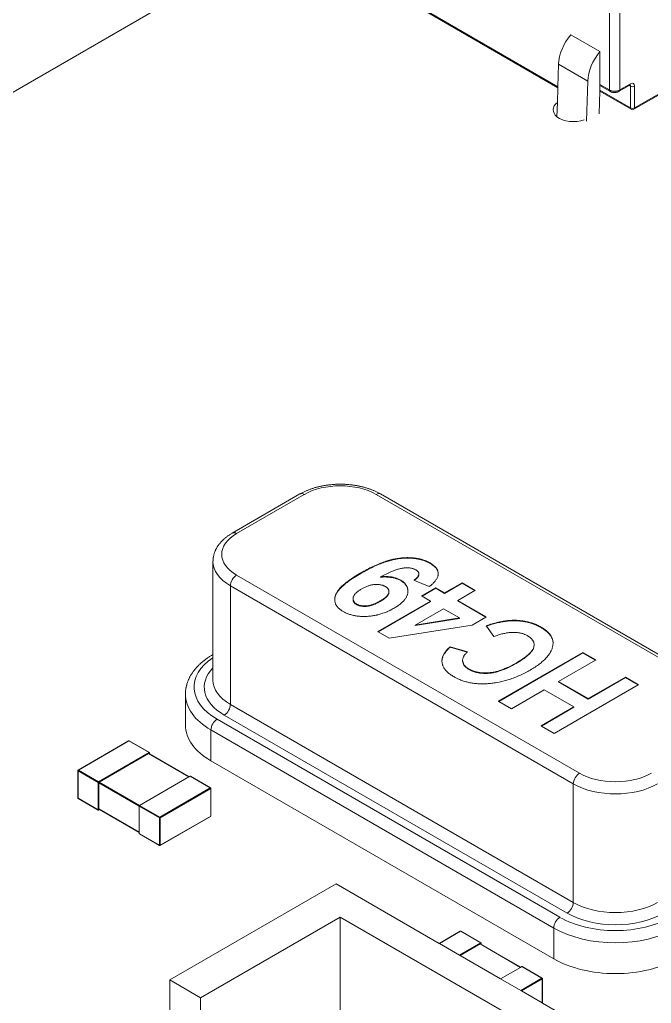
# Model space of a CAD drawing. Header units: millimetres. Extents: x 15 to 415, y 5 to 292.
# Drawn here: x 270.64 to 292.39, y 85.08 to 118.93 of the extents above; entities that cross this region are included whole.
import ezdxf

# ---------------------------------------------------------------- set-up
doc = ezdxf.new("R2010")
doc.units = ezdxf.units.MM
doc.layers.add('Geometries', color=7, linetype='Continuous')

msp = doc.modelspace()

# ---------------------------------------------------------------- linework, layer by layer
at = {"layer": 'Geometries', "linetype": 'Continuous', "lineweight": 15}
for p, q in [((258.29, 109.438), (282.738, 123.553)), ((290.948, 116.508), (290.948, 121.029)), ((291.307, 121.029), (291.307, 116.508)), ((284.272, 119.449), (289.176, 116.618)), ((284.293, 119.403), (289.175, 116.584)), ((290.625, 117.828), (289.619, 118.409)), ((290.625, 117.828), (290.625, 116.694)), ((289.176, 116.618), (289.199, 117.392)), ((289.199, 117.392), (290.205, 116.811)), ((290.164, 115.433), (290.205, 116.811)), ((291.797, 115.843), (293.442, 116.793)), ((291.818, 115.89), (293.463, 116.839)), ((289.16, 116.07), (289.175, 116.584)), ((289.175, 116.584), (289.176, 116.618)), ((290.595, 115.682), (290.619, 116.465)), ((290.619, 116.465), (290.62, 116.499)), ((290.619, 116.465), (291.695, 115.843)), ((290.62, 116.499), (290.624, 116.66)), ((290.62, 116.499), (291.674, 115.89)), ((290.624, 116.66), (290.625, 116.687)), ((290.624, 116.66), (290.969, 116.461)), ((290.625, 116.694), (290.948, 116.508)), ((291.286, 116.461), (291.632, 116.661)), ((291.307, 116.508), (291.674, 116.719)), ((291.632, 116.661), (291.653, 116.673)), ((291.674, 116.637), (291.632, 116.661)), ((291.674, 115.89), (291.674, 116.637)), ((291.818, 116.637), (291.818, 115.89)), ((289.145, 115.586), (289.16, 116.07)), ((280.294, 102.604), (277.961, 101.256)), ((280.444, 102.589), (278.111, 101.242)), ((294.728, 95.771), (282.919, 102.589)), ((294.878, 95.786), (283.069, 102.604)), ((277.298, 100.282), (277.298, 97.077)), ((284.777, 100.212), (284.777, 100.229)), ((282.389, 99.871), (282.389, 99.887)), ((285.057, 99.861), (285.057, 99.852)), ((278.111, 99.813), (289.92, 92.995)), ((283.068, 99.74), (283.068, 99.756)), ((283.762, 99.622), (283.762, 99.638)), ((284.233, 99.63), (284.218, 99.636)), ((284.747, 99.418), (284.233, 99.63)), ((284.389, 99.837), (284.389, 99.853)), ((285.275, 99.2), (285.879, 99.549)), ((285.275, 99.184), (285.879, 99.532)), ((285.879, 99.549), (286.332, 99.287)), ((285.879, 99.532), (285.879, 99.549)), ((285.879, 99.532), (286.318, 99.279)), ((289.708, 92.628), (277.899, 99.445)), ((277.899, 99.445), (277.899, 95.363)), ((283.357, 99.228), (283.357, 99.244)), ((284.011, 99.264), (284.011, 99.258)), ((284.011, 99.258), (284.011, 99.25)), ((284.483, 99.091), (284.973, 99.374)), ((284.497, 99.083), (284.973, 99.358)), ((284.973, 99.374), (285.275, 99.2)), ((284.973, 99.358), (284.973, 99.374)), ((284.973, 99.358), (285.275, 99.184)), ((285.275, 99.184), (285.275, 99.2)), ((286.318, 99.279), (285.728, 98.939)), ((286.332, 99.287), (286.318, 99.279)), ((281.491, 98.969), (281.491, 98.972)), ((282.125, 98.994), (282.125, 98.978)), ((282.973, 97.871), (284.784, 98.917)), ((282.987, 97.863), (284.784, 98.901)), ((283.058, 98.906), (283.058, 98.922)), ((284.497, 99.083), (284.483, 99.091)), ((284.784, 98.917), (284.497, 99.083)), ((284.784, 98.901), (284.784, 98.917)), ((285.728, 98.939), (286.709, 98.372)), ((285.728, 98.922), (285.728, 98.939)), ((285.728, 98.922), (286.695, 98.364)), ((282.241, 98.801), (282.241, 98.817)), ((285.237, 98.656), (284.261, 98.092)), ((285.787, 98.338), (285.237, 98.656)), ((284.261, 98.092), (285.787, 98.338)), ((284.261, 98.076), (285.787, 98.322)), ((285.787, 98.322), (285.787, 98.338)), ((286.695, 98.364), (286.22, 98.09)), ((286.709, 98.372), (286.695, 98.364)), ((282.987, 97.863), (282.973, 97.871)), ((283.367, 97.644), (282.987, 97.863)), ((286.22, 98.09), (283.367, 97.644)), ((284.261, 98.076), (284.261, 98.092)), ((286.718, 98.054), (286.709, 98.067)), ((286.973, 97.697), (286.718, 98.054)), ((288.602, 98.004), (288.602, 98.02)), ((285.464, 97.348), (286.067, 97.174)), ((285.464, 97.332), (285.464, 97.348)), ((285.464, 97.332), (286.054, 97.162)), ((286.067, 97.174), (286.054, 97.162)), ((287.124, 95.475), (290.03, 97.152)), ((288.356, 97.413), (288.356, 97.417)), ((288.356, 97.4), (288.356, 97.417)), ((289.01, 97.474), (289.01, 97.473)), ((290.03, 97.136), (290.03, 97.152)), ((290.03, 97.152), (290.483, 96.891)), ((277.298, 97.077), (277.289, 97.072)), ((277.298, 97.077), (277.298, 96.969)), ((277.298, 97.077), (277.298, 97.077)), ((277.298, 96.969), (277.298, 96.618)), ((285.183, 96.854), (285.183, 96.86)), ((285.896, 96.879), (285.896, 96.863)), ((287.138, 95.466), (290.03, 97.136)), ((290.469, 96.883), (289.2, 96.15)), ((290.03, 97.136), (290.469, 96.883)), ((290.483, 96.891), (290.469, 96.883)), ((277.298, 96.618), (277.298, 96.2)), ((286.111, 96.566), (286.111, 96.582)), ((287.735, 96.77), (287.735, 96.786)), ((289.2, 96.134), (289.2, 96.15)), ((289.2, 96.15), (290.219, 95.562)), ((290.219, 95.562), (291.502, 96.302)), ((290.219, 95.545), (291.502, 96.286)), ((291.502, 96.302), (291.954, 96.041)), ((291.502, 96.286), (291.502, 96.302)), ((291.502, 96.286), (291.94, 96.033)), ((288.709, 95.867), (287.577, 95.213)), ((289.728, 95.278), (288.709, 95.867)), ((291.94, 96.033), (289.049, 94.363)), ((289.2, 96.134), (290.219, 95.545)), ((291.954, 96.041), (291.94, 96.033)), ((276.348, 95.712), (276.348, 95.71)), ((276.348, 95.71), (276.348, 94.648)), ((287.138, 95.466), (287.124, 95.475)), ((287.577, 95.213), (287.138, 95.466)), ((290.219, 95.545), (290.219, 95.562)), ((277.899, 95.363), (289.708, 88.545)), ((288.596, 94.625), (289.728, 95.278)), ((288.61, 94.617), (289.728, 95.262)), ((289.728, 95.262), (289.728, 95.278)), ((277.439, 94.853), (289.248, 88.035)), ((289.495, 88.178), (277.687, 94.995)), ((289.036, 87.667), (277.227, 94.485)), ((277.227, 94.485), (277.227, 93.424)), ((288.61, 94.617), (288.596, 94.625)), ((289.049, 94.363), (288.61, 94.617)), ((274.394, 94.109), (272.655, 93.105)), ((272.665, 93.104), (274.404, 94.108)), ((274.404, 94.108), (275.097, 93.708)), ((275.107, 93.709), (274.414, 94.109)), ((273.358, 92.703), (275.097, 93.708)), ((275.076, 93.671), (273.379, 92.691)), ((275.076, 93.671), (276.469, 92.867)), ((275.112, 93.657), (275.086, 93.672)), ((275.112, 93.7), (275.112, 93.657)), ((276.475, 92.87), (275.112, 93.657)), ((273.358, 92.703), (272.665, 93.104)), ((277.227, 93.424), (289.036, 86.606)), ((272.645, 93.087), (272.645, 92.14)), ((272.651, 93.079), (273.344, 92.679)), ((272.651, 92.132), (272.651, 93.079)), ((276.469, 92.867), (274.772, 91.887)), ((276.475, 92.87), (276.469, 92.867)), ((276.512, 92.891), (276.475, 92.87)), ((276.512, 92.891), (277.205, 92.491)), ((277.215, 92.492), (276.522, 92.892)), ((273.344, 91.732), (273.344, 92.679)), ((273.365, 92.667), (273.365, 91.769)), ((273.365, 92.667), (274.758, 91.862)), ((274.772, 91.887), (273.379, 92.691)), ((277.205, 92.491), (275.465, 91.487)), ((275.479, 91.462), (277.219, 92.467)), ((277.219, 92.467), (277.219, 91.52)), ((277.225, 91.528), (277.225, 92.475)), ((289.708, 92.628), (289.708, 88.545)), ((273.344, 91.732), (272.651, 92.132)), ((272.655, 92.123), (273.348, 91.723)), ((273.394, 91.745), (273.358, 91.724)), ((274.758, 90.964), (273.365, 91.769)), ((273.369, 91.759), (273.394, 91.745)), ((273.394, 91.745), (274.758, 90.958)), ((274.758, 91.862), (275.451, 91.462)), ((274.758, 91.862), (274.758, 90.964)), ((275.465, 91.487), (274.772, 91.887)), ((275.451, 91.462), (275.451, 90.515)), ((275.475, 90.506), (277.215, 91.51)), ((277.219, 91.52), (275.479, 90.515)), ((275.479, 90.515), (275.479, 91.462)), ((274.758, 90.964), (274.758, 90.958)), ((274.758, 90.958), (274.758, 90.915)), ((275.451, 90.515), (274.758, 90.915)), ((274.762, 90.906), (275.455, 90.506)), ((275.811, 85.882), (281.539, 89.188)), ((281.539, 89.188), (285.09, 87.138)), ((281.68, 88.045), (276.872, 85.269)), ((281.68, 88.045), (297.407, 78.966)), ((281.68, 88.045), (281.68, 80.86)), ((285.815, 87.556), (285.09, 87.138)), ((285.096, 87.135), (285.825, 87.555)), ((285.825, 87.555), (286.518, 87.155)), ((286.528, 87.156), (285.835, 87.556)), ((289.036, 87.667), (289.036, 86.606)), ((285.09, 87.138), (285.096, 87.135)), ((285.096, 87.135), (285.789, 86.735)), ((285.789, 86.735), (286.518, 87.155)), ((286.496, 87.119), (285.81, 86.722)), ((286.496, 87.119), (287.889, 86.314)), ((286.532, 87.105), (286.506, 87.12)), ((286.532, 87.147), (286.532, 87.105)), ((287.895, 86.318), (286.532, 87.105)), ((285.789, 86.735), (285.81, 86.722)), ((285.81, 86.722), (287.203, 85.918)), ((287.932, 86.339), (287.895, 86.318)), ((287.932, 86.339), (288.625, 85.939)), ((288.635, 85.94), (287.942, 86.34)), ((287.889, 86.314), (287.203, 85.918)), ((287.895, 86.318), (287.889, 86.314)), ((276.872, 85.269), (275.811, 85.882)), ((275.811, 85.882), (275.811, 84.249)), ((287.203, 85.918), (287.896, 85.518)), ((288.625, 85.939), (287.896, 85.518)), ((287.924, 85.502), (288.639, 85.914)), ((288.639, 85.914), (288.639, 85.089)), ((288.645, 85.086), (288.645, 85.922)), ((287.896, 85.518), (287.924, 85.502)), ((287.924, 85.502), (288.639, 85.089)), ((276.872, 83.555), (276.872, 85.269)), ((288.639, 85.089), (288.645, 85.086)), ((288.645, 85.086), (299.386, 78.884))]:
    msp.add_line(p, q, dxfattribs=at)
at = {"layer": 'Geometries', "linetype": 'Continuous', "lineweight": 15, "flags": 128}
for points in [[(290.969, 116.461), (290.974, 116.458), (290.982, 116.454), (290.99, 116.45), (290.999, 116.446), (291.007, 116.443), (291.016, 116.44), (291.025, 116.437), (291.034, 116.434), (291.043, 116.432), (291.052, 116.43), (291.062, 116.428), (291.071, 116.426), (291.081, 116.425), (291.09, 116.424), (291.1, 116.423), (291.109, 116.422), (291.119, 116.422), (291.128, 116.422), (291.138, 116.422), (291.148, 116.422), (291.157, 116.423), (291.167, 116.424), (291.176, 116.425), (291.186, 116.426), (291.195, 116.428), (291.204, 116.43), (291.214, 116.432), (291.223, 116.435), (291.232, 116.437), (291.241, 116.44), (291.25, 116.444), (291.259, 116.447), (291.267, 116.451), (291.275, 116.455), (291.284, 116.46), (291.286, 116.461)], [(291.653, 116.673), (291.655, 116.674), (291.657, 116.675), (291.66, 116.676), (291.661, 116.677)], [(291.661, 116.677), (291.662, 116.677), (291.663, 116.678), (291.665, 116.678), (291.666, 116.679), (291.667, 116.679), (291.667, 116.679), (291.668, 116.679)], [(283.069, 102.604), (283.058, 102.61), (283.037, 102.622), (283.016, 102.633), (282.995, 102.644), (282.974, 102.655), (282.952, 102.666), (282.93, 102.677), (282.908, 102.687), (282.886, 102.698), (282.863, 102.708), (282.841, 102.718), (282.818, 102.727), (282.795, 102.737), (282.771, 102.746), (282.748, 102.755), (282.724, 102.764), (282.7, 102.772), (282.676, 102.781), (282.652, 102.789), (282.628, 102.797), (282.604, 102.805), (282.579, 102.812), (282.554, 102.82), (282.529, 102.827), (282.504, 102.834), (282.479, 102.84), (282.454, 102.847), (282.428, 102.853), (282.403, 102.859), (282.377, 102.865), (282.352, 102.87), (282.326, 102.876), (282.3, 102.881), (282.274, 102.886), (282.247, 102.891), (282.221, 102.895), (282.195, 102.9), (282.168, 102.904), (282.142, 102.908), (282.115, 102.911), (282.089, 102.915), (282.062, 102.918), (282.035, 102.921), (282.008, 102.924), (281.982, 102.926), (281.955, 102.929), (281.928, 102.931), (281.901, 102.933), (281.874, 102.934), (281.847, 102.936), (281.819, 102.937), (281.792, 102.938), (281.765, 102.939), (281.738, 102.939), (281.711, 102.94), (281.684, 102.94), (281.657, 102.94), (281.629, 102.939), (281.602, 102.939), (281.575, 102.938), (281.548, 102.937), (281.521, 102.936), (281.494, 102.934), (281.467, 102.933), (281.44, 102.931), (281.413, 102.929), (281.386, 102.927), (281.359, 102.924), (281.332, 102.921), (281.305, 102.918), (281.279, 102.915), (281.252, 102.912), (281.225, 102.908), (281.199, 102.904), (281.173, 102.9), (281.146, 102.896), (281.12, 102.891), (281.094, 102.887), (281.068, 102.882), (281.042, 102.877), (281.016, 102.871), (280.99, 102.866), (280.964, 102.86), (280.939, 102.854), (280.913, 102.848), (280.888, 102.841), (280.863, 102.834), (280.838, 102.828), (280.813, 102.821), (280.788, 102.813), (280.764, 102.806), (280.739, 102.798), (280.715, 102.79), (280.691, 102.782), (280.667, 102.773), (280.643, 102.765), (280.619, 102.756), (280.596, 102.747), (280.572, 102.738), (280.549, 102.729), (280.526, 102.719), (280.504, 102.709), (280.481, 102.699), (280.459, 102.689), (280.436, 102.678), (280.415, 102.668), (280.393, 102.657), (280.371, 102.646), (280.35, 102.635), (280.329, 102.623), (280.308, 102.612), (280.294, 102.604)], [(277.961, 101.256), (277.95, 101.25), (277.93, 101.238), (277.91, 101.226), (277.89, 101.213), (277.87, 101.201), (277.851, 101.188), (277.832, 101.175), (277.813, 101.162), (277.795, 101.148), (277.777, 101.135), (277.759, 101.121), (277.741, 101.107), (277.724, 101.093), (277.707, 101.079), (277.69, 101.064), (277.674, 101.05), (277.657, 101.035), (277.642, 101.02), (277.626, 101.005), (277.611, 100.99), (277.596, 100.974), (277.582, 100.959), (277.568, 100.943), (277.554, 100.928), (277.54, 100.912), (277.527, 100.896), (277.515, 100.88), (277.502, 100.863), (277.49, 100.847), (277.479, 100.831), (277.467, 100.814), (277.456, 100.797), (277.446, 100.781), (277.436, 100.764), (277.426, 100.747), (277.416, 100.73), (277.407, 100.713), (277.398, 100.696), (277.39, 100.679), (277.382, 100.661), (277.374, 100.644), (277.367, 100.627), (277.36, 100.609), (277.354, 100.592), (277.347, 100.574), (277.342, 100.557), (277.336, 100.539), (277.331, 100.521), (277.326, 100.504), (277.322, 100.486), (277.318, 100.468), (277.315, 100.451), (277.311, 100.433), (277.308, 100.415), (277.306, 100.397), (277.304, 100.379), (277.302, 100.361), (277.301, 100.344), (277.3, 100.326), (277.299, 100.308), (277.298, 100.29), (277.298, 100.282)], [(282.389, 99.887), (282.441, 99.916), (282.493, 99.945), (282.545, 99.974), (282.598, 100.002), (282.651, 100.03), (282.705, 100.058), (282.757, 100.083), (282.81, 100.108), (282.863, 100.133), (282.917, 100.157), (282.971, 100.18), (283.017, 100.199), (283.064, 100.218), (283.111, 100.236), (283.159, 100.254), (283.207, 100.271), (283.256, 100.287), (283.295, 100.3), (283.334, 100.312), (283.374, 100.323), (283.414, 100.335), (283.455, 100.345), (283.496, 100.355), (283.532, 100.363), (283.568, 100.37), (283.605, 100.377), (283.642, 100.384), (283.68, 100.389), (283.717, 100.395), (283.754, 100.399), (283.791, 100.403), (283.829, 100.406), (283.867, 100.409), (283.906, 100.411), (283.944, 100.412), (283.983, 100.413), (284.021, 100.413), (284.059, 100.412), (284.097, 100.411), (284.135, 100.409), (284.173, 100.407), (284.205, 100.404), (284.236, 100.4), (284.268, 100.396), (284.299, 100.392), (284.33, 100.386), (284.361, 100.381), (284.389, 100.375), (284.418, 100.369), (284.446, 100.362), (284.473, 100.355), (284.5, 100.347), (284.529, 100.338), (284.557, 100.329), (284.584, 100.319), (284.611, 100.309), (284.637, 100.298), (284.663, 100.287), (284.687, 100.276), (284.71, 100.264), (284.732, 100.253), (284.755, 100.241), (284.777, 100.229)], [(282.389, 99.871), (282.441, 99.9), (282.493, 99.929), (282.545, 99.958), (282.598, 99.986), (282.651, 100.014), (282.705, 100.042), (282.757, 100.067), (282.81, 100.092), (282.863, 100.116), (282.917, 100.14), (282.971, 100.164), (283.017, 100.183), (283.064, 100.202), (283.111, 100.22), (283.159, 100.238), (283.207, 100.255), (283.256, 100.271), (283.295, 100.283), (283.334, 100.295), (283.374, 100.307), (283.414, 100.318), (283.455, 100.329), (283.496, 100.339), (283.532, 100.347), (283.568, 100.354), (283.605, 100.361), (283.642, 100.367), (283.68, 100.373), (283.717, 100.378), (283.754, 100.383), (283.791, 100.387), (283.829, 100.39), (283.867, 100.392), (283.906, 100.394), (283.944, 100.396), (283.983, 100.396), (284.021, 100.396), (284.059, 100.396), (284.097, 100.395), (284.135, 100.393), (284.173, 100.39), (284.205, 100.388), (284.236, 100.384), (284.268, 100.38), (284.299, 100.375), (284.33, 100.37), (284.361, 100.364), (284.389, 100.359), (284.418, 100.352), (284.446, 100.346), (284.473, 100.338), (284.5, 100.33), (284.529, 100.322), (284.557, 100.312), (284.584, 100.302), (284.611, 100.292), (284.637, 100.282), (284.663, 100.27), (284.687, 100.259), (284.71, 100.248), (284.732, 100.236), (284.755, 100.224), (284.777, 100.212)], [(284.777, 100.229), (284.798, 100.216), (284.819, 100.202), (284.84, 100.189), (284.86, 100.175), (284.879, 100.161), (284.897, 100.146), (284.915, 100.131), (284.933, 100.115), (284.95, 100.098), (284.966, 100.08), (284.981, 100.062), (284.995, 100.044), (285.007, 100.027), (285.017, 100.009), (285.027, 99.991), (285.034, 99.973), (285.041, 99.955), (285.047, 99.936), (285.051, 99.918), (285.055, 99.899), (285.057, 99.88), (285.057, 99.862), (285.057, 99.861)], [(284.777, 100.212), (284.798, 100.199), (284.819, 100.186), (284.84, 100.173), (284.86, 100.159), (284.879, 100.144), (284.897, 100.13), (284.915, 100.115), (284.933, 100.098), (284.95, 100.081), (284.966, 100.064), (284.981, 100.046), (284.995, 100.028), (285.007, 100.01), (285.017, 99.993), (285.027, 99.975), (285.034, 99.957), (285.041, 99.938), (285.047, 99.92), (285.051, 99.901), (285.055, 99.883), (285.057, 99.864), (285.057, 99.852)], [(281.491, 98.972), (281.491, 98.985), (281.492, 99.006), (281.494, 99.027), (281.498, 99.049), (281.502, 99.069), (281.507, 99.09), (281.514, 99.112), (281.521, 99.133), (281.529, 99.154), (281.539, 99.174), (281.549, 99.195), (281.561, 99.215), (281.573, 99.235), (281.586, 99.255), (281.6, 99.274), (281.619, 99.299), (281.639, 99.323), (281.66, 99.348), (281.682, 99.371), (281.704, 99.395), (281.727, 99.418), (281.751, 99.441), (281.776, 99.463), (281.801, 99.485), (281.838, 99.516), (281.876, 99.547), (281.915, 99.578), (281.955, 99.608), (281.996, 99.637), (282.049, 99.674), (282.103, 99.711), (282.159, 99.747), (282.215, 99.783), (282.273, 99.818), (282.331, 99.853), (282.389, 99.887)], [(281.491, 98.969), (281.492, 98.99), (281.494, 99.011), (281.498, 99.032), (281.502, 99.053), (281.507, 99.074), (281.514, 99.095), (281.521, 99.116), (281.529, 99.137), (281.539, 99.158), (281.549, 99.179), (281.561, 99.199), (281.573, 99.219), (281.586, 99.238), (281.6, 99.258), (281.619, 99.283), (281.639, 99.307), (281.66, 99.331), (281.682, 99.355), (281.704, 99.379), (281.727, 99.402), (281.751, 99.424), (281.776, 99.447), (281.801, 99.469), (281.838, 99.5), (281.876, 99.531), (281.915, 99.561), (281.955, 99.591), (281.996, 99.621), (282.049, 99.658), (282.103, 99.695), (282.159, 99.731), (282.215, 99.767), (282.273, 99.802), (282.331, 99.836), (282.389, 99.871)], [(284.281, 99.992), (284.265, 100), (284.249, 100.009), (284.232, 100.017), (284.214, 100.024), (284.199, 100.029), (284.183, 100.034), (284.168, 100.039), (284.152, 100.043), (284.135, 100.047), (284.116, 100.051), (284.097, 100.054), (284.078, 100.057), (284.059, 100.059), (284.039, 100.061), (284.02, 100.062), (284.001, 100.063), (283.981, 100.063), (283.962, 100.062), (283.937, 100.061), (283.912, 100.06), (283.887, 100.058), (283.862, 100.056), (283.838, 100.052), (283.813, 100.048), (283.789, 100.044), (283.756, 100.037), (283.724, 100.029), (283.692, 100.02), (283.661, 100.011), (283.63, 100.001), (283.591, 99.988), (283.554, 99.975), (283.517, 99.961), (283.48, 99.947), (283.444, 99.932), (283.397, 99.912), (283.351, 99.892), (283.305, 99.871), (283.257, 99.849), (283.209, 99.826), (283.162, 99.803), (283.115, 99.78), (283.068, 99.756)], [(284.389, 99.853), (284.389, 99.859), (284.388, 99.869), (284.386, 99.879), (284.383, 99.889), (284.379, 99.899), (284.374, 99.908), (284.366, 99.92), (284.357, 99.931), (284.347, 99.943), (284.336, 99.953), (284.326, 99.961), (284.316, 99.969), (284.305, 99.977), (284.293, 99.984), (284.281, 99.992)], [(283.068, 99.756), (283.098, 99.758), (283.128, 99.76), (283.158, 99.762), (283.188, 99.763), (283.218, 99.764), (283.248, 99.763), (283.278, 99.763), (283.306, 99.761), (283.333, 99.76), (283.361, 99.758), (283.388, 99.755), (283.415, 99.752), (283.442, 99.748), (283.472, 99.742), (283.501, 99.736), (283.53, 99.73), (283.559, 99.722), (283.587, 99.714), (283.614, 99.705), (283.641, 99.695), (283.667, 99.685), (283.691, 99.674), (283.716, 99.662), (283.739, 99.65), (283.762, 99.638)], [(283.068, 99.74), (283.098, 99.742), (283.128, 99.744), (283.158, 99.746), (283.188, 99.747), (283.218, 99.747), (283.248, 99.747), (283.278, 99.746), (283.306, 99.745), (283.333, 99.744), (283.361, 99.741), (283.388, 99.739), (283.415, 99.735), (283.442, 99.731), (283.472, 99.726), (283.501, 99.72), (283.53, 99.713), (283.559, 99.706), (283.587, 99.698), (283.614, 99.689), (283.641, 99.679), (283.667, 99.669), (283.691, 99.658), (283.716, 99.646), (283.739, 99.634), (283.762, 99.622)], [(283.762, 99.638), (283.782, 99.626), (283.801, 99.613), (283.82, 99.6), (283.839, 99.587), (283.856, 99.574), (283.872, 99.56), (283.888, 99.546), (283.902, 99.531), (283.918, 99.514), (283.932, 99.497), (283.945, 99.479), (283.957, 99.461), (283.967, 99.443), (283.976, 99.424), (283.984, 99.405), (283.992, 99.383), (283.999, 99.361), (284.004, 99.339), (284.008, 99.317), (284.01, 99.294), (284.011, 99.272), (284.011, 99.264)], [(283.762, 99.622), (283.782, 99.609), (283.801, 99.597), (283.82, 99.584), (283.839, 99.571), (283.856, 99.557), (283.872, 99.544), (283.888, 99.529), (283.902, 99.515), (283.918, 99.498), (283.932, 99.48), (283.945, 99.462), (283.957, 99.444), (283.967, 99.426), (283.976, 99.408), (283.984, 99.389), (283.992, 99.367), (283.999, 99.345), (284.004, 99.323), (284.008, 99.3), (284.01, 99.278), (284.011, 99.258)], [(284.218, 99.636), (284.236, 99.649), (284.253, 99.662), (284.27, 99.676), (284.287, 99.689), (284.302, 99.703), (284.317, 99.718), (284.329, 99.73), (284.34, 99.743), (284.35, 99.756), (284.36, 99.769), (284.368, 99.782), (284.375, 99.796), (284.381, 99.81), (284.385, 99.822), (284.387, 99.834), (284.389, 99.847), (284.389, 99.853)], [(284.233, 99.63), (284.236, 99.633), (284.253, 99.646), (284.27, 99.659), (284.287, 99.673), (284.302, 99.687), (284.317, 99.701), (284.329, 99.714), (284.34, 99.726), (284.35, 99.739), (284.36, 99.753), (284.368, 99.766), (284.375, 99.78), (284.381, 99.793), (284.385, 99.806), (284.387, 99.818), (284.389, 99.831), (284.389, 99.837)], [(285.057, 99.852), (285.057, 99.843), (285.055, 99.824), (285.052, 99.803), (285.047, 99.782), (285.041, 99.762), (285.033, 99.741), (285.024, 99.721), (285.014, 99.701), (285.003, 99.682), (284.991, 99.664), (284.978, 99.645), (284.965, 99.627), (284.951, 99.609), (284.935, 99.59), (284.919, 99.571), (284.901, 99.553), (284.883, 99.535), (284.864, 99.517), (284.845, 99.499), (284.821, 99.478), (284.797, 99.458), (284.772, 99.438), (284.747, 99.418)], [(282.421, 99.339), (282.398, 99.325), (282.376, 99.312), (282.355, 99.298), (282.334, 99.285), (282.314, 99.27), (282.294, 99.256), (282.275, 99.241), (282.256, 99.226), (282.241, 99.212), (282.226, 99.198), (282.212, 99.184), (282.198, 99.169), (282.186, 99.154), (282.174, 99.139), (282.164, 99.124), (282.155, 99.109), (282.147, 99.093), (282.141, 99.079), (282.135, 99.065), (282.131, 99.05), (282.128, 99.035), (282.126, 99.021), (282.125, 99.006), (282.125, 98.994)], [(283.234, 99.42), (283.22, 99.427), (283.205, 99.434), (283.19, 99.441), (283.175, 99.448), (283.159, 99.454), (283.142, 99.46), (283.122, 99.466), (283.101, 99.471), (283.079, 99.476), (283.057, 99.48), (283.034, 99.483), (283.012, 99.486), (282.989, 99.488), (282.966, 99.489), (282.943, 99.49), (282.919, 99.49), (282.896, 99.489), (282.873, 99.488), (282.85, 99.486), (282.828, 99.484), (282.805, 99.481), (282.78, 99.477), (282.756, 99.472), (282.732, 99.467), (282.708, 99.461), (282.685, 99.454), (282.662, 99.447), (282.64, 99.44), (282.618, 99.432), (282.597, 99.424), (282.57, 99.413), (282.544, 99.402), (282.518, 99.39), (282.493, 99.378), (282.469, 99.365), (282.444, 99.352), (282.421, 99.339)], [(283.058, 98.922), (283.086, 98.939), (283.115, 98.957), (283.142, 98.974), (283.168, 98.993), (283.194, 99.011), (283.219, 99.03), (283.239, 99.046), (283.257, 99.063), (283.275, 99.08), (283.291, 99.098), (283.303, 99.112), (283.314, 99.126), (283.324, 99.141), (283.333, 99.155), (283.34, 99.169), (283.346, 99.183), (283.35, 99.197), (283.354, 99.211), (283.356, 99.225), (283.357, 99.237)], [(283.058, 98.906), (283.086, 98.923), (283.115, 98.94), (283.142, 98.958), (283.168, 98.976), (283.194, 98.995), (283.219, 99.014), (283.239, 99.03), (283.257, 99.047), (283.275, 99.064), (283.291, 99.081), (283.303, 99.095), (283.314, 99.11), (283.324, 99.124), (283.333, 99.139), (283.34, 99.153), (283.346, 99.166), (283.35, 99.18), (283.354, 99.195), (283.356, 99.209), (283.357, 99.223), (283.357, 99.228)], [(283.357, 99.244), (283.357, 99.254), (283.355, 99.268), (283.353, 99.282), (283.349, 99.296), (283.344, 99.308), (283.339, 99.319), (283.333, 99.33), (283.326, 99.342), (283.318, 99.353), (283.308, 99.363), (283.298, 99.373), (283.287, 99.383), (283.274, 99.393), (283.261, 99.402), (283.248, 99.411), (283.234, 99.42)], [(283.357, 99.237), (283.357, 99.239), (283.357, 99.244)], [(284.011, 99.25), (284.01, 99.227), (284.008, 99.205), (284.004, 99.182), (283.999, 99.16), (283.993, 99.138), (283.986, 99.117), (283.978, 99.096), (283.968, 99.075), (283.958, 99.054), (283.946, 99.034), (283.933, 99.014), (283.919, 98.994), (283.903, 98.972), (283.886, 98.95), (283.868, 98.929), (283.848, 98.908), (283.828, 98.888), (283.805, 98.866), (283.781, 98.845), (283.757, 98.825), (283.731, 98.804), (283.705, 98.784), (283.677, 98.765), (283.651, 98.747), (283.624, 98.729), (283.596, 98.712), (283.568, 98.694), (283.539, 98.677)], [(281.491, 98.962), (281.491, 98.963), (281.491, 98.969)], [(281.495, 98.912), (281.494, 98.92), (281.492, 98.942), (281.491, 98.962)], [(281.507, 98.858), (281.501, 98.878), (281.497, 98.899), (281.495, 98.912)], [(281.642, 98.658), (281.64, 98.66), (281.621, 98.678), (281.603, 98.696), (281.587, 98.715), (281.573, 98.731), (281.561, 98.748), (281.55, 98.764), (281.54, 98.781), (281.531, 98.799), (281.523, 98.816), (281.514, 98.836), (281.507, 98.857), (281.507, 98.858)], [(282.125, 98.994), (282.125, 98.991), (282.125, 98.987)], [(282.125, 98.987), (282.126, 98.976), (282.128, 98.962), (282.131, 98.947), (282.134, 98.935), (282.138, 98.923), (282.144, 98.911), (282.15, 98.899), (282.158, 98.888), (282.167, 98.877), (282.177, 98.866), (282.188, 98.855), (282.2, 98.845), (282.213, 98.835), (282.226, 98.826), (282.241, 98.817)], [(282.125, 98.978), (282.125, 98.975), (282.126, 98.96), (282.128, 98.945), (282.131, 98.931), (282.134, 98.919), (282.138, 98.907), (282.144, 98.895), (282.15, 98.883), (282.158, 98.872), (282.167, 98.86), (282.177, 98.85), (282.188, 98.839), (282.2, 98.829), (282.213, 98.819), (282.226, 98.81), (282.241, 98.801)], [(282.241, 98.817), (282.255, 98.809), (282.27, 98.802), (282.286, 98.795), (282.301, 98.788), (282.317, 98.782), (282.334, 98.776), (282.352, 98.771), (282.37, 98.766), (282.389, 98.763), (282.407, 98.759), (282.426, 98.756), (282.446, 98.754), (282.469, 98.752), (282.492, 98.751), (282.516, 98.75), (282.54, 98.75), (282.563, 98.751), (282.586, 98.753), (282.61, 98.755), (282.633, 98.758), (282.655, 98.761), (282.678, 98.766), (282.702, 98.771), (282.726, 98.778), (282.75, 98.784), (282.773, 98.792), (282.796, 98.799), (282.818, 98.807), (282.839, 98.815), (282.86, 98.824), (282.881, 98.833), (282.912, 98.847), (282.943, 98.861), (282.973, 98.876), (283.002, 98.891), (283.03, 98.907), (283.058, 98.922)], [(282.241, 98.801), (282.255, 98.793), (282.27, 98.786), (282.286, 98.778), (282.301, 98.772), (282.317, 98.765), (282.334, 98.76), (282.352, 98.755), (282.37, 98.75), (282.389, 98.746), (282.407, 98.743), (282.426, 98.74), (282.446, 98.738), (282.469, 98.736), (282.492, 98.734), (282.516, 98.734), (282.54, 98.734), (282.563, 98.735), (282.586, 98.736), (282.61, 98.739), (282.633, 98.742), (282.655, 98.745), (282.678, 98.749), (282.702, 98.755), (282.726, 98.761), (282.75, 98.768), (282.773, 98.775), (282.796, 98.783), (282.818, 98.791), (282.839, 98.799), (282.86, 98.808), (282.881, 98.817), (282.912, 98.83), (282.943, 98.845), (282.973, 98.859), (283.002, 98.875), (283.03, 98.89), (283.058, 98.906)], [(281.78, 98.56), (281.759, 98.573), (281.738, 98.586), (281.717, 98.6), (281.698, 98.613), (281.679, 98.628), (281.661, 98.642), (281.642, 98.658)], [(282.956, 98.442), (282.94, 98.438), (282.902, 98.43), (282.868, 98.423), (282.833, 98.417), (282.798, 98.412), (282.763, 98.406), (282.727, 98.402), (282.692, 98.398), (282.651, 98.395), (282.61, 98.392), (282.568, 98.391), (282.527, 98.39), (282.486, 98.39), (282.444, 98.39), (282.409, 98.391), (282.374, 98.393), (282.339, 98.396), (282.304, 98.399), (282.269, 98.403), (282.234, 98.408), (282.2, 98.413), (282.166, 98.419), (282.133, 98.426), (282.1, 98.434), (282.068, 98.442), (282.036, 98.451), (282.005, 98.461), (281.974, 98.471), (281.944, 98.482), (281.915, 98.494), (281.886, 98.506), (281.859, 98.519), (281.832, 98.532), (281.806, 98.546), (281.78, 98.56)], [(283.292, 98.553), (283.262, 98.541), (283.226, 98.526), (283.19, 98.512), (283.153, 98.499), (283.118, 98.488), (283.083, 98.477), (283.048, 98.466), (283.012, 98.456), (282.976, 98.447), (282.956, 98.442)], [(283.384, 98.595), (283.368, 98.587), (283.332, 98.571), (283.297, 98.556), (283.292, 98.553)], [(283.539, 98.677), (283.506, 98.659), (283.472, 98.64), (283.438, 98.622), (283.403, 98.605), (283.384, 98.595)], [(286.709, 98.067), (286.759, 98.085), (286.809, 98.102), (286.859, 98.118), (286.91, 98.134), (286.962, 98.149), (287.004, 98.16), (287.045, 98.171), (287.087, 98.182), (287.129, 98.192), (287.172, 98.201), (287.211, 98.209), (287.25, 98.217), (287.29, 98.224), (287.33, 98.23), (287.37, 98.236), (287.411, 98.241), (287.451, 98.246), (287.489, 98.249), (287.527, 98.252), (287.565, 98.254), (287.602, 98.256), (287.64, 98.257), (287.678, 98.257), (287.716, 98.257), (287.753, 98.256), (287.789, 98.254), (287.826, 98.251), (287.863, 98.248), (287.899, 98.244), (287.936, 98.24), (287.972, 98.235), (288.008, 98.23), (288.043, 98.224), (288.078, 98.217), (288.113, 98.209), (288.147, 98.201), (288.181, 98.193), (288.214, 98.184), (288.246, 98.174), (288.278, 98.164), (288.309, 98.154), (288.34, 98.143), (288.371, 98.131), (288.401, 98.119), (288.43, 98.107), (288.466, 98.091), (288.501, 98.074), (288.535, 98.056), (288.569, 98.038), (288.602, 98.02)], [(286.718, 98.054), (286.759, 98.068), (286.809, 98.085), (286.859, 98.102), (286.91, 98.118), (286.962, 98.133), (287.004, 98.144), (287.045, 98.155), (287.087, 98.166), (287.129, 98.176), (287.172, 98.185), (287.211, 98.193), (287.25, 98.2), (287.29, 98.207), (287.33, 98.214), (287.37, 98.22), (287.411, 98.225), (287.451, 98.229), (287.489, 98.233), (287.527, 98.236), (287.565, 98.238), (287.602, 98.24), (287.64, 98.241), (287.678, 98.241), (287.716, 98.24), (287.753, 98.239), (287.789, 98.237), (287.826, 98.235), (287.863, 98.232), (287.899, 98.228), (287.936, 98.224), (287.972, 98.219), (288.008, 98.214), (288.043, 98.207), (288.078, 98.2), (288.113, 98.193), (288.147, 98.185), (288.181, 98.176), (288.214, 98.167), (288.246, 98.158), (288.278, 98.148), (288.309, 98.137), (288.34, 98.126), (288.371, 98.115), (288.401, 98.103), (288.43, 98.09), (288.466, 98.074), (288.501, 98.057), (288.535, 98.04), (288.569, 98.022), (288.602, 98.004)], [(288.133, 97.724), (288.114, 97.735), (288.094, 97.745), (288.074, 97.755), (288.053, 97.764), (288.032, 97.773), (288.01, 97.782), (287.987, 97.79), (287.964, 97.797), (287.94, 97.804), (287.916, 97.81), (287.891, 97.816), (287.866, 97.82), (287.841, 97.825), (287.816, 97.829), (287.79, 97.832), (287.764, 97.835), (287.738, 97.837), (287.711, 97.839), (287.68, 97.84), (287.648, 97.841), (287.616, 97.84), (287.585, 97.839), (287.553, 97.837), (287.524, 97.835), (287.495, 97.832), (287.466, 97.828), (287.437, 97.824), (287.408, 97.82), (287.38, 97.815), (287.347, 97.808), (287.314, 97.801), (287.282, 97.794), (287.25, 97.786), (287.209, 97.775), (287.168, 97.763), (287.128, 97.751), (287.088, 97.738), (287.05, 97.725), (287.011, 97.711), (286.973, 97.697)], [(288.602, 98.02), (288.628, 98.004), (288.654, 97.988), (288.68, 97.972), (288.705, 97.955), (288.729, 97.938), (288.752, 97.92), (288.774, 97.902), (288.796, 97.884), (288.819, 97.863), (288.842, 97.841), (288.863, 97.819), (288.882, 97.796), (288.901, 97.774), (288.918, 97.75), (288.934, 97.727), (288.946, 97.706), (288.957, 97.685), (288.968, 97.663), (288.977, 97.642), (288.985, 97.62), (288.991, 97.599), (288.997, 97.577), (289.002, 97.555), (289.005, 97.533), (289.008, 97.511), (289.009, 97.489), (289.01, 97.474)], [(288.602, 98.004), (288.628, 97.988), (288.654, 97.972), (288.68, 97.955), (288.705, 97.939), (288.729, 97.922), (288.752, 97.904), (288.774, 97.886), (288.796, 97.868), (288.819, 97.846), (288.842, 97.825), (288.863, 97.803), (288.882, 97.78), (288.901, 97.757), (288.918, 97.734), (288.934, 97.71), (288.946, 97.69), (288.957, 97.668), (288.968, 97.647), (288.977, 97.626), (288.985, 97.604), (288.991, 97.582), (288.997, 97.56), (289.002, 97.539), (289.005, 97.517), (289.008, 97.495), (289.009, 97.472)], [(288.356, 97.417), (288.355, 97.429), (288.354, 97.449), (288.351, 97.468), (288.346, 97.487), (288.342, 97.502), (288.336, 97.517), (288.33, 97.532), (288.323, 97.547), (288.315, 97.561), (288.306, 97.575), (288.296, 97.589), (288.285, 97.603), (288.273, 97.616), (288.26, 97.629), (288.247, 97.642), (288.232, 97.655), (288.218, 97.668), (288.202, 97.68), (288.185, 97.691), (288.168, 97.703), (288.151, 97.714), (288.133, 97.724)], [(285.183, 96.86), (285.184, 96.878), (285.185, 96.897), (285.186, 96.915), (285.189, 96.933), (285.193, 96.951), (285.198, 96.969), (285.203, 96.987), (285.21, 97.005), (285.219, 97.027), (285.229, 97.049), (285.24, 97.071), (285.252, 97.093), (285.265, 97.115), (285.283, 97.142), (285.302, 97.169), (285.322, 97.196), (285.344, 97.222), (285.366, 97.248), (285.39, 97.274), (285.414, 97.299), (285.439, 97.324), (285.464, 97.348)], [(285.183, 96.854), (285.184, 96.862), (285.185, 96.88), (285.186, 96.898), (285.189, 96.917), (285.193, 96.935), (285.198, 96.953), (285.203, 96.971), (285.21, 96.989), (285.219, 97.011), (285.229, 97.033), (285.24, 97.055), (285.252, 97.077), (285.265, 97.098), (285.283, 97.126), (285.302, 97.153), (285.322, 97.18), (285.344, 97.206), (285.366, 97.232), (285.39, 97.257), (285.414, 97.282), (285.439, 97.307), (285.464, 97.332)], [(286.054, 97.162), (286.051, 97.159), (286.034, 97.143), (286.018, 97.128), (286.004, 97.113)], [(287.735, 96.786), (287.776, 96.81), (287.817, 96.835), (287.857, 96.86), (287.897, 96.885), (287.937, 96.91), (287.974, 96.936), (288.011, 96.962), (288.047, 96.988), (288.082, 97.015), (288.109, 97.036), (288.135, 97.058), (288.161, 97.081), (288.186, 97.103), (288.209, 97.126), (288.227, 97.145), (288.243, 97.164), (288.259, 97.182), (288.275, 97.202), (288.289, 97.221), (288.301, 97.239), (288.312, 97.257), (288.322, 97.276), (288.331, 97.295), (288.338, 97.314), (288.344, 97.333), (288.349, 97.352), (288.352, 97.371), (288.355, 97.391), (288.356, 97.407)], [(287.735, 96.77), (287.776, 96.794), (287.817, 96.819), (287.857, 96.843), (287.897, 96.868), (287.937, 96.894), (287.974, 96.919), (288.011, 96.945), (288.047, 96.972), (288.082, 96.998), (288.109, 97.02), (288.135, 97.042), (288.161, 97.064), (288.186, 97.087), (288.209, 97.11), (288.227, 97.129), (288.243, 97.147), (288.259, 97.166), (288.275, 97.185), (288.289, 97.205), (288.301, 97.223), (288.312, 97.241), (288.322, 97.26), (288.331, 97.278), (288.338, 97.297), (288.344, 97.316), (288.349, 97.336), (288.352, 97.355), (288.355, 97.374), (288.356, 97.394), (288.356, 97.4)], [(289.001, 97.379), (288.995, 97.354), (288.989, 97.329), (288.982, 97.304), (288.974, 97.279), (288.965, 97.254), (288.955, 97.23), (288.942, 97.201), (288.927, 97.173), (288.911, 97.144), (288.894, 97.116), (288.875, 97.088), (288.855, 97.06), (288.834, 97.032), (288.812, 97.005), (288.788, 96.978), (288.764, 96.951), (288.738, 96.924), (288.712, 96.898), (288.685, 96.872), (288.656, 96.847), (288.627, 96.822), (288.597, 96.797), (288.567, 96.773), (288.536, 96.749), (288.504, 96.726), (288.472, 96.703), (288.433, 96.676), (288.393, 96.649), (288.351, 96.623), (288.31, 96.597), (288.267, 96.571), (288.225, 96.546)], [(288.356, 97.407), (288.356, 97.41), (288.356, 97.413)], [(289.01, 97.464), (289.009, 97.445), (289.007, 97.423), (289.004, 97.401), (289.001, 97.379)], [(289.01, 97.473), (289.01, 97.467), (289.01, 97.464)], [(277.289, 97.072), (277.276, 97.064), (277.252, 97.05), (277.228, 97.036), (277.205, 97.021), (277.181, 97.006), (277.158, 96.991), (277.135, 96.976), (277.113, 96.961), (277.091, 96.945), (277.069, 96.93), (277.047, 96.914), (277.025, 96.898), (277.004, 96.882), (276.983, 96.866), (276.963, 96.849), (276.942, 96.833), (276.922, 96.816), (276.903, 96.799), (276.883, 96.782), (276.864, 96.765), (276.845, 96.747), (276.827, 96.73), (276.809, 96.712), (276.791, 96.694), (276.773, 96.676), (276.756, 96.658), (276.739, 96.64), (276.723, 96.622), (276.707, 96.603), (276.691, 96.585), (276.675, 96.566), (276.66, 96.547), (276.645, 96.528), (276.631, 96.509), (276.617, 96.49), (276.603, 96.471), (276.59, 96.452), (276.577, 96.433), (276.564, 96.413), (276.552, 96.393), (276.54, 96.374), (276.528, 96.354), (276.517, 96.334), (276.506, 96.314), (276.495, 96.294), (276.485, 96.274), (276.475, 96.254), (276.466, 96.234), (276.457, 96.214), (276.448, 96.194), (276.44, 96.173), (276.432, 96.153), (276.424, 96.133), (276.417, 96.112), (276.41, 96.092), (276.403, 96.071), (276.397, 96.051), (276.392, 96.03), (276.386, 96.009), (276.381, 95.989), (276.376, 95.968), (276.372, 95.947), (276.368, 95.927), (276.365, 95.906), (276.361, 95.885), (276.358, 95.864), (276.356, 95.844), (276.354, 95.823), (276.352, 95.802), (276.351, 95.781), (276.349, 95.76), (276.349, 95.74), (276.348, 95.719), (276.348, 95.712)], [(285.588, 96.318), (285.559, 96.336), (285.53, 96.353), (285.502, 96.372), (285.475, 96.39), (285.449, 96.409), (285.424, 96.429), (285.4, 96.449), (285.379, 96.467), (285.359, 96.486), (285.34, 96.506), (285.322, 96.525), (285.305, 96.545), (285.289, 96.565), (285.274, 96.585), (285.261, 96.605), (285.249, 96.625), (285.238, 96.645), (285.228, 96.665), (285.219, 96.686), (285.211, 96.707), (285.204, 96.727), (285.197, 96.749), (285.192, 96.771), (285.189, 96.793), (285.186, 96.816), (285.184, 96.838), (285.183, 96.854)], [(285.95, 97.043), (285.942, 97.03), (285.932, 97.013), (285.923, 96.996), (285.916, 96.978), (285.909, 96.96), (285.903, 96.943), (285.9, 96.928), (285.898, 96.914), (285.896, 96.9), (285.896, 96.886), (285.896, 96.879)], [(285.896, 96.879), (285.896, 96.872), (285.896, 96.871)], [(285.896, 96.871), (285.897, 96.854), (285.9, 96.836), (285.904, 96.818), (285.909, 96.8), (285.915, 96.782), (285.922, 96.765), (285.931, 96.748), (285.942, 96.731), (285.953, 96.715), (285.966, 96.698), (285.981, 96.682), (285.996, 96.666), (286.013, 96.651), (286.031, 96.636), (286.049, 96.622), (286.069, 96.608), (286.09, 96.595), (286.111, 96.582)], [(285.896, 96.863), (285.896, 96.855), (285.897, 96.837), (285.9, 96.819), (285.904, 96.801), (285.909, 96.783), (285.915, 96.766), (285.922, 96.748), (285.931, 96.731), (285.942, 96.715), (285.953, 96.698), (285.966, 96.682), (285.981, 96.666), (285.996, 96.65), (286.013, 96.635), (286.031, 96.62), (286.049, 96.606), (286.069, 96.592), (286.09, 96.579), (286.111, 96.566)], [(286.004, 97.113), (286.003, 97.112), (285.989, 97.096), (285.976, 97.08), (285.964, 97.063), (285.952, 97.047), (285.95, 97.043)], [(286.111, 96.582), (286.132, 96.571), (286.154, 96.559), (286.176, 96.548), (286.199, 96.538), (286.222, 96.527), (286.246, 96.518), (286.271, 96.509), (286.297, 96.501), (286.323, 96.493), (286.349, 96.485), (286.376, 96.479), (286.403, 96.472), (286.431, 96.467), (286.459, 96.462), (286.487, 96.458), (286.516, 96.454), (286.549, 96.451), (286.582, 96.448), (286.615, 96.447), (286.648, 96.446), (286.682, 96.446), (286.715, 96.446), (286.749, 96.448), (286.782, 96.449), (286.815, 96.452), (286.848, 96.455), (286.881, 96.459), (286.913, 96.464), (286.945, 96.469), (286.977, 96.475), (287.012, 96.483), (287.047, 96.491), (287.081, 96.5), (287.114, 96.51), (287.148, 96.52), (287.181, 96.53), (287.213, 96.541), (287.248, 96.553), (287.283, 96.566), (287.317, 96.58), (287.351, 96.593), (287.384, 96.608), (287.43, 96.628), (287.476, 96.649), (287.521, 96.671), (287.565, 96.693), (287.608, 96.716), (287.651, 96.739), (287.693, 96.762), (287.735, 96.786)], [(286.111, 96.566), (286.132, 96.554), (286.154, 96.543), (286.176, 96.532), (286.199, 96.521), (286.222, 96.511), (286.246, 96.502), (286.271, 96.493), (286.297, 96.484), (286.323, 96.476), (286.349, 96.469), (286.376, 96.462), (286.403, 96.456), (286.431, 96.45), (286.459, 96.446), (286.487, 96.441), (286.516, 96.438), (286.549, 96.435), (286.582, 96.432), (286.615, 96.43), (286.648, 96.43), (286.682, 96.43), (286.715, 96.43), (286.749, 96.431), (286.782, 96.433), (286.815, 96.436), (286.848, 96.439), (286.881, 96.443), (286.913, 96.447), (286.945, 96.453), (286.977, 96.459), (287.012, 96.467), (287.047, 96.475), (287.081, 96.484), (287.114, 96.494), (287.148, 96.504), (287.181, 96.514), (287.213, 96.525), (287.248, 96.537), (287.283, 96.55), (287.317, 96.563), (287.351, 96.577), (287.384, 96.591), (287.43, 96.612), (287.476, 96.633), (287.521, 96.655), (287.565, 96.677), (287.608, 96.7), (287.651, 96.723), (287.693, 96.746), (287.735, 96.77)], [(288.225, 96.546), (288.181, 96.522), (288.138, 96.497), (288.093, 96.473), (288.049, 96.45), (288.003, 96.427), (287.957, 96.404), (287.91, 96.382), (287.862, 96.36), (287.819, 96.341), (287.775, 96.322), (287.731, 96.304), (287.686, 96.286), (287.641, 96.269), (287.594, 96.252), (287.548, 96.236), (287.531, 96.231)], [(286.735, 96.074), (286.7, 96.072), (286.664, 96.071), (286.629, 96.07), (286.593, 96.069), (286.558, 96.069), (286.523, 96.069), (286.488, 96.07), (286.453, 96.072), (286.419, 96.074), (286.379, 96.077), (286.34, 96.08), (286.301, 96.085), (286.263, 96.09), (286.224, 96.095), (286.186, 96.102), (286.148, 96.109), (286.111, 96.117), (286.074, 96.125), (286.038, 96.134), (286.002, 96.144), (285.966, 96.154), (285.931, 96.165), (285.897, 96.176), (285.864, 96.188), (285.832, 96.201), (285.799, 96.214), (285.762, 96.23), (285.726, 96.246), (285.69, 96.264), (285.656, 96.282), (285.621, 96.3), (285.588, 96.318)], [(287.531, 96.231), (287.5, 96.221), (287.453, 96.206), (287.417, 96.195)], [(287.066, 96.112), (287.025, 96.106), (286.984, 96.099), (286.942, 96.094), (286.901, 96.088), (286.859, 96.084), (286.818, 96.08), (286.777, 96.077), (286.735, 96.074)]]:
    msp.add_lwpolyline(points, dxfattribs=at)
at = {"layer": 'Geometries', "linetype": 'Continuous', "lineweight": 15}
for centre, radius, start, end in [((291.746, 115.931), 0.102, 240, 300), ((286.501, 99.308), 3.245, 280.0178, 286.4033), ((274.404, 94.092), 0.02, 60, 120), ((272.665, 93.087), 0.02, 120, 180), ((277.205, 92.475), 0.02, 0, 60), ((272.665, 92.14), 0.02, 180, 240), ((277.205, 91.528), 0.02, 300, 0), ((275.465, 90.523), 0.02, 240, 300), ((285.825, 87.539), 0.02, 60, 120), ((288.625, 85.922), 0.02, 360, 60)]:
    msp.add_arc(centre, radius, start, end, dxfattribs=at)
for centre, major_axis, start_param, end_param in [((289.989, 117.816), (-0.559, -0.968), 4.414084, 5.46288), ((290.995, 117.235), (-0.559, -0.968), 4.414084, 5.46288), ((290.697, 116.736), (-0.0508, -0.088), 5.497787, 5.592476), ((291.02, 116.549), (-0.0508, -0.088), 5.497787, 6.283207), ((291.128, 116.611), (-0.254, 0), 0.785398, 2.356195), ((291.235, 116.549), (0.0508, -0.088), 6.283166, 7.068583), ((291.603, 116.761), (0.0508, -0.088), 6.283185, 7.068583), ((291.603, 116.595), (0.0508, 0.088), 5.497787, 6.115621), ((291.674, 116.554), (0.102, 0.176), 5.497787, 7.068583), ((291.746, 116.678), (0.102, 0), 3.926991, 5.497787), ((289.713, 115.823), (-0.7, 0), 5.624652, 6.9074), ((291.746, 115.931), (0.102, 0), 3.926991, 5.497787), ((291.746, 115.931), (-0.0508, -0.088), 5.497787, 6.283185), ((291.746, 115.931), (0.0508, -0.088), 0, 0.785398), ((289.713, 115.823), (-0.7, 0), 0.624215, 2.126985), ((281.682, 101.874), (-1.75, 0), 3.926991, 5.497787), ((280.444, 102.344), (-0.15, 0.26), 5.497787, 6.283185), ((282.919, 102.344), (0.15, 0.26), 6.283185, 7.068583), ((279.348, 100.527), (-1.75, 0), 5.497787, 7.068584), ((278.111, 100.997), (-0.15, 0.26), 5.497787, 6.283182), ((279.348, 100.282), (2.05, 0), 3.141597, 3.926991), ((278.111, 99.568), (0.15, 0.26), 0.785398, 2.356194), ((279.348, 95.955), (-2.7, 0), 5.574563, 7.068584), ((277.439, 96.812), (0.15, -0.26), 3.082072, 3.141596), ((279.348, 95.955), (2.35, 0), 2.630766, 3.926991), ((279.348, 96.2), (-2.05, 0), 0, 0.785398), ((279.348, 95.71), (3, 0), 3.141585, 3.926991), ((277.687, 95.24), (-0.15, -0.26), 0.785398, 2.356194), ((277.439, 94.608), (0.15, 0.26), 0.785398, 2.356194), ((279.348, 94.648), (-3, 0), 6.283185, 7.068584), ((274.404, 94.092), (-0.01, 0.0173), 5.497787, 6.283185), ((274.404, 94.092), (0.01, 0.0173), 6.283185, 7.068584), ((275.076, 93.655), (0.01, 0.0173), 6.283185, 7.068584), ((275.097, 93.691), (-0.01, -0.0173), 3.141593, 3.926991), ((275.097, 93.691), (-0.01, -0.0173), 2.356195, 3.141593), ((272.665, 93.087), (0.01, 0.0173), 0.785398, 2.356195), ((272.665, 93.087), (-0.01, 0.0173), 5.497787, 6.283185), ((272.665, 93.087), (0.02, 0), 3.141593, 3.926991), ((276.512, 92.875), (0.01, 0.0173), 6.283185, 7.068584), ((289.92, 92.75), (0.15, 0.26), 0.785398, 2.356194), ((291.157, 93.709), (-1.75, 0), 0.785398, 2.356195), ((273.358, 92.687), (-0.01, -0.0173), 3.926991, 5.497787), ((273.379, 92.675), (0.01, 0.0173), 0.785398, 2.356195), ((277.205, 92.475), (-0.01, -0.0173), 3.141593, 3.926991), ((277.205, 92.475), (0.01, -0.0173), 0.785398, 2.356194), ((277.205, 92.475), (0.02, 0), 5.497787, 6.283185), ((291.157, 93.464), (2.05, 0), 3.926991, 5.497787), ((272.665, 92.14), (0.02, 0), 3.141593, 3.926991), ((272.665, 92.14), (0.01, 0.0173), 2.356195, 3.141593), ((273.379, 91.777), (0.01, 0.0173), 2.356195, 3.141593), ((274.772, 91.871), (0.01, 0.0173), 0.785398, 2.356195), ((273.358, 91.74), (-0.01, -0.0173), 5.497787, 6.283185), ((273.358, 91.74), (-0.01, -0.0173), 6.283185, 7.068584), ((275.465, 91.471), (-0.01, -0.0173), 3.926991, 5.497787), ((275.465, 91.471), (-0.02, 0), 0.785398, 2.356194), ((275.465, 91.471), (-0.01, 0.0173), 3.926991, 5.497787), ((277.205, 91.528), (-0.01, 0.0173), 3.141593, 3.926991), ((277.205, 91.528), (0.02, 0), 5.497787, 6.283185), ((274.772, 90.924), (0.01, 0.0173), 2.356195, 3.141593), ((275.465, 90.523), (-0.02, 0), 0.785398, 2.356194), ((275.465, 90.523), (-0.01, -0.0173), 5.497787, 6.283185), ((275.465, 90.523), (-0.01, 0.0173), 3.141593, 3.926991), ((289.495, 88.423), (-0.15, -0.26), 0.785398, 2.356194), ((291.157, 89.382), (-2.05, 0), 0.785398, 2.356195), ((289.248, 87.79), (0.15, 0.26), 0.785398, 2.356194), ((291.157, 89.137), (-2.7, 0), 0.785398, 2.356195), ((291.157, 89.137), (2.35, 0), 3.926991, 5.497787), ((285.825, 87.539), (0.01, -0.0173), 2.356194, 3.141593), ((285.825, 87.539), (0.01, 0.0173), 6.283185, 7.068583), ((291.157, 88.892), (3, 0), 3.926991, 5.497787), ((286.496, 87.102), (0.01, 0.0173), 6.283185, 7.068583), ((286.518, 87.139), (-0.01, -0.0173), 3.141593, 3.926991), ((286.518, 87.139), (-0.01, -0.0173), 2.356194, 3.141593), ((287.932, 86.323), (0.01, 0.0173), 0, 0.785398), ((291.157, 87.831), (-3, 0), 0.785398, 2.356195), ((288.625, 85.922), (-0.01, -0.0173), 3.141593, 3.926991), ((288.625, 85.922), (0.01, -0.0173), 0.785398, 2.356194), ((288.625, 85.922), (-0.02, 0), 2.356195, 3.141593)]:
    msp.add_ellipse(centre, major_axis=major_axis, ratio=0.57735, start_param=start_param, end_param=end_param, dxfattribs=at)

doc.saveas('drawing.dxf')
